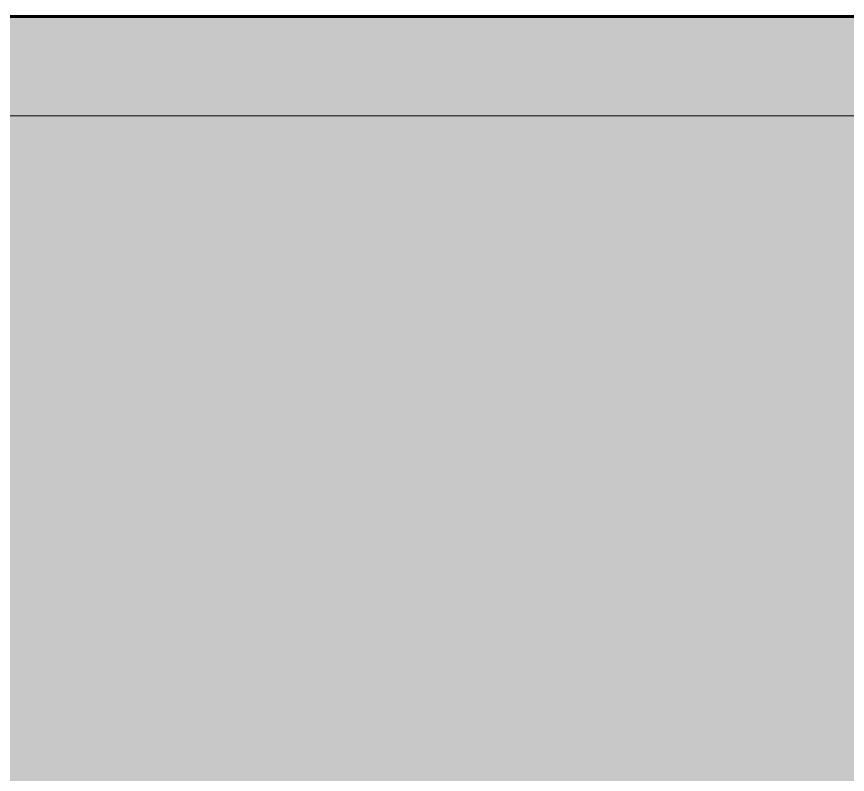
# Model space of a CAD drawing. Header units: inches. Extents: x -4169 to -1846, y 9706 to 12377.
# Drawn here: x -3300.05 to -3294.82, y 10012.94 to 10017.71 of the extents above; entities that cross this region are included whole.
import ezdxf

# ---------------------------------------------------------------- set-up
doc = ezdxf.new("R2010")
doc.units = ezdxf.units.IN
doc.header["$MEASUREMENT"] = 0
for name, color, linetype, lineweight in [('0-1', 7, 'Continuous', 5), ('A-WALL-4', 250, 'Continuous', 60), ('A-WALL-5', 10, 'Continuous', 18), ('A-WALL-PATT-2', 253, 'Continuous', 9)]:
    doc.layers.add(name, color=color, linetype=linetype, lineweight=lineweight)

# ---------------------------------------------------------------- blocks, each defined once
blk = doc.blocks.new('CTR - 1st Phase - Shell_rvt-1-ENLARGED RCP - 1ST FLOOR PLAN')
at = {"layer": 'A-WALL-PATT-2'}
h = blk.add_hatch(dxfattribs=at)
h.set_pattern_fill('FP_1', color=256, style=0, pattern_type=2)
h.set_pattern_definition([(0, (0, 0), (20.48, 5.12), [0.845, -14.515, 0.845, -14.515, -81.92]), (0, (0, 0), (20.48, 5.12), [-30.72, 0.845, -29.875, 0.845, -14.515, -35.84]), (0, (0, 0), (20.48, 5.12), [-76.8, 0.845, -9.395, 0.845, -24.755]), (120, (7.68, 2.56), (-14.67405, 15.1762003), [0.845, -14.515, 0.845, -14.515, -81.92]), (120, (7.68, 2.56), (-14.67405, 15.1762003), [-30.72, 0.845, -29.875, 0.845, -14.515, -35.84]), (120, (7.68, 2.56), (-14.67405, 15.1762003), [-76.8, 0.845, -9.395, 0.845, -24.755]), (240, (10.24, 12.8), (-5.80595, -20.2962003), [0.845, -14.515, 0.845, -14.515, -81.92]), (240, (10.24, 12.8), (-5.80595, -20.2962003), [-30.72, 0.845, -29.875, 0.845, -14.515, -35.84]), (240, (10.24, 12.8), (-5.80595, -20.2962003), [-76.8, 0.845, -9.395, 0.845, -24.755])])
h.paths.add_polyline_path([(-2810.912, 10013.4019), (-2810.5355, 10013.4019), (-2810.5355, 10017.7144), (-2810.912, 10017.7144), (-2810.912, 10014.3394)], flags=0)
h.paths.add_polyline_path([(-2850.2612, 10013.4019), (-2849.6362, 10013.4019), (-2849.6362, 10017.0894), (-2849.5605, 10017.0894), (-2849.5605, 10013.4019), (-2848.9355, 10013.4019), (-2848.9355, 10017.7144), (-2850.2612, 10017.7144), (-2850.2612, 10014.3394)], flags=0)
h.paths.add_polyline_path([(-2771.887, 10013.4019), (-2771.887, 10017.0894), (-2752.6251, 10017.0894), (-2752.6251, 10017.7144), (-2772.512, 10017.7144), (-2772.512, 10013.4019)], flags=0)
h.paths.add_polyline_path([(-2738.3987, 10013.4019), (-2738.3987, 10017.7144), (-2749.1251, 10017.7144), (-2749.1251, 10017.0894), (-2739.0237, 10017.0894), (-2739.0237, 10013.4019)], flags=0)
h.paths.add_polyline_path([(-2886.3862, 10013.4019), (-2886.3862, 10017.7144), (-2984.6612, 10017.7144), (-2984.6612, 10013.4019), (-2984.0362, 10013.4019), (-2984.0362, 10017.0894), (-2887.0112, 10017.0894), (-2887.0112, 10013.4019)], flags=0)
h.paths.add_polyline_path([(-3103.7237, 10013.4019), (-3060.1355, 10013.4019), (-3060.1355, 10017.7144), (-3103.7237, 10017.7144)], flags=0)
h.paths.add_polyline_path([(-3021.487, 10013.4019), (-3021.487, 10017.0894), (-3021.4112, 10017.0894), (-3021.4112, 10013.4019), (-3020.7862, 10013.4019), (-3020.7862, 10017.7144), (-3022.112, 10017.7144), (-3022.112, 10013.4019)], flags=0)
h.paths.add_polyline_path([(-3252.1355, 10013.4019), (-3252.1355, 10017.7144), (-3253.4612, 10017.7144), (-3253.4612, 10013.4019), (-3252.8362, 10013.4019), (-3252.8362, 10017.0894), (-3252.7605, 10017.0894), (-3252.7605, 10013.4019)], flags=0)
h.paths.add_polyline_path([(-3422.5883, 10013.4019), (-3405.4222, 10013.4019), (-3405.4222, 10017.7144), (-3480.2487, 10017.7144), (-3480.2487, 10013.4019), (-3461.5883, 10013.4019)], flags=0)
h.paths.add_polyline_path([(-3366.7737, 10013.4019), (-3366.7737, 10017.0894), (-3290.2112, 10017.0894), (-3290.2112, 10013.4019), (-3289.5862, 10013.4166), (-3289.5862, 10017.7144), (-3367.3987, 10017.7144), (-3367.3987, 10013.4019)], flags=0)
h.paths.add_polyline_path([(-3809.373, 10013.4019), (-3808.748, 10013.4019), (-3808.748, 10017.7144), (-3823.1987, 10017.7144), (-3823.1987, 10017.0894), (-3809.373, 10017.0894), (-3809.373, 10014.3394)], flags=0)
h = blk.add_hatch(dxfattribs=at)
h.set_pattern_fill('FP_2', color=256, style=0, pattern_type=2)
h.set_pattern_definition([(161.57, (0.32, 0.32), (-2.560496185, -0.000537386), [0, -18.214, 2.022, 0]), (18.43, (-0.32, 0.32), (-2.560496185, 0.000537386), [0, -18.214, 2.022, 0]), (108.43, (0.32, 0.32), (1.27922091, -6.400876726), [6.07, -14.166]), (71.57, (-0.32, 0.32), (1.27922091, 6.400876726), [6.07, -14.166])])
h.paths.add_polyline_path([(-2810.912, 10011.5894), (-2810.5355, 10011.5894), (-2810.5355, 10013.4019), (-2810.912, 10013.4019)], flags=0)
h.paths.add_polyline_path([(-2749.0237, 10011.5894), (-2738.3987, 10011.5894), (-2738.3987, 10013.4019), (-2739.0237, 10013.4019), (-2739.0237, 10017.0894), (-2771.887, 10017.0894), (-2771.887, 10013.4019), (-2772.512, 10013.4019), (-2772.512, 10011.5894), (-2752.5237, 10011.5894)], flags=0)
h.paths.add_polyline_path([(-2850.2612, 10011.5894), (-2848.9355, 10011.5894), (-2848.9355, 10013.4019), (-2849.5605, 10013.4019), (-2849.5605, 10017.0894), (-2849.6362, 10017.0894), (-2849.6362, 10013.4019), (-2850.2612, 10013.4019)], flags=0)
h.paths.add_polyline_path([(-2945.0237, 10011.5894), (-2886.3862, 10011.5894), (-2886.3862, 10013.4019), (-2887.0112, 10013.4019), (-2887.0112, 10017.0894), (-2984.0362, 10017.0894), (-2984.0362, 10013.4019), (-2984.6612, 10013.4019), (-2984.6612, 10011.5894), (-2957.6945, 10011.5894)], flags=0)
h.paths.add_polyline_path([(-3103.7237, 10011.5894), (-3060.1355, 10011.5894), (-3060.1355, 10013.4019), (-3103.7237, 10013.4019)], flags=0)
h.paths.add_polyline_path([(-3194.0562, 10011.5894), (-3169.5237, 10011.5894), (-3169.5237, 10013.4019), (-3214.112, 10013.4019), (-3214.112, 10011.5894)], flags=0)
h.paths.add_polyline_path([(-3141.6487, 10011.5894), (-3131.5987, 10011.5894), (-3131.5987, 10013.4019), (-3141.6487, 10013.4019)], flags=0)
h.paths.add_polyline_path([(-3021.4112, 10011.5894), (-3020.7862, 10011.5894), (-3020.7862, 10013.4019), (-3021.4112, 10013.4019), (-3021.4112, 10017.0894), (-3021.487, 10017.0894), (-3021.487, 10013.4019), (-3022.112, 10013.4019), (-3022.112, 10011.5894), (-3021.487, 10011.5894)], flags=0)
h.paths.add_polyline_path([(-3252.7605, 10011.5894), (-3252.1355, 10011.5894), (-3252.1355, 10013.4019), (-3252.7605, 10013.4019), (-3252.7605, 10017.0894), (-3252.8362, 10017.0894), (-3252.8362, 10013.4019), (-3253.4612, 10013.4019), (-3253.4612, 10011.5894), (-3252.8362, 10011.5894)], flags=0)
h.paths.add_polyline_path([(-3289.5862, 10011.5894), (-3289.5862, 10013.4019), (-3290.2112, 10013.4019), (-3290.2112, 10017.0894), (-3366.7737, 10017.0894), (-3366.7737, 10013.4019), (-3367.3987, 10013.4019), (-3367.3987, 10011.5894), (-3290.2112, 10011.5894)], flags=0)
h.paths.add_polyline_path([(-3405.4222, 10011.5894), (-3405.4222, 10013.4019), (-3480.2487, 10013.4019), (-3480.2487, 10011.5894), (-3422.5883, 10011.5894)], flags=0)
h.paths.add_polyline_path([(-3666.7798, 10011.5894), (-3508.1237, 10011.5894), (-3508.1237, 10013.4019), (-3770.7245, 10013.4019), (-3770.7245, 10011.5894), (-3700.5458, 10011.5894)], flags=0)
h.paths.add_polyline_path([(-3818.7951, 10011.5894), (-3808.748, 10011.5894), (-3808.748, 10013.4019), (-3809.373, 10013.4019), (-3809.373, 10017.0894), (-3823.8237, 10017.0894), (-3823.8237, 10011.5894), (-3820.2249, 10011.5894)], flags=0)
at = {"layer": 'A-WALL-4'}
blk.add_line((-3365.8362, 10017.7144), (-3291.0862, 10017.7144), dxfattribs=at)
at = {"layer": 'A-WALL-5'}
blk.add_line((-3366.7737, 10017.0894), (-3290.2112, 10017.0894), dxfattribs=at)

msp = doc.modelspace()

# ---------------------------------------------------------------- block references
at = {"layer": '0-1'}
msp.add_blockref('CTR - 1st Phase - Shell_rvt-1-ENLARGED RCP - 1ST FLOOR PLAN', (0, 0), dxfattribs=at)

doc.saveas('drawing.dxf')
